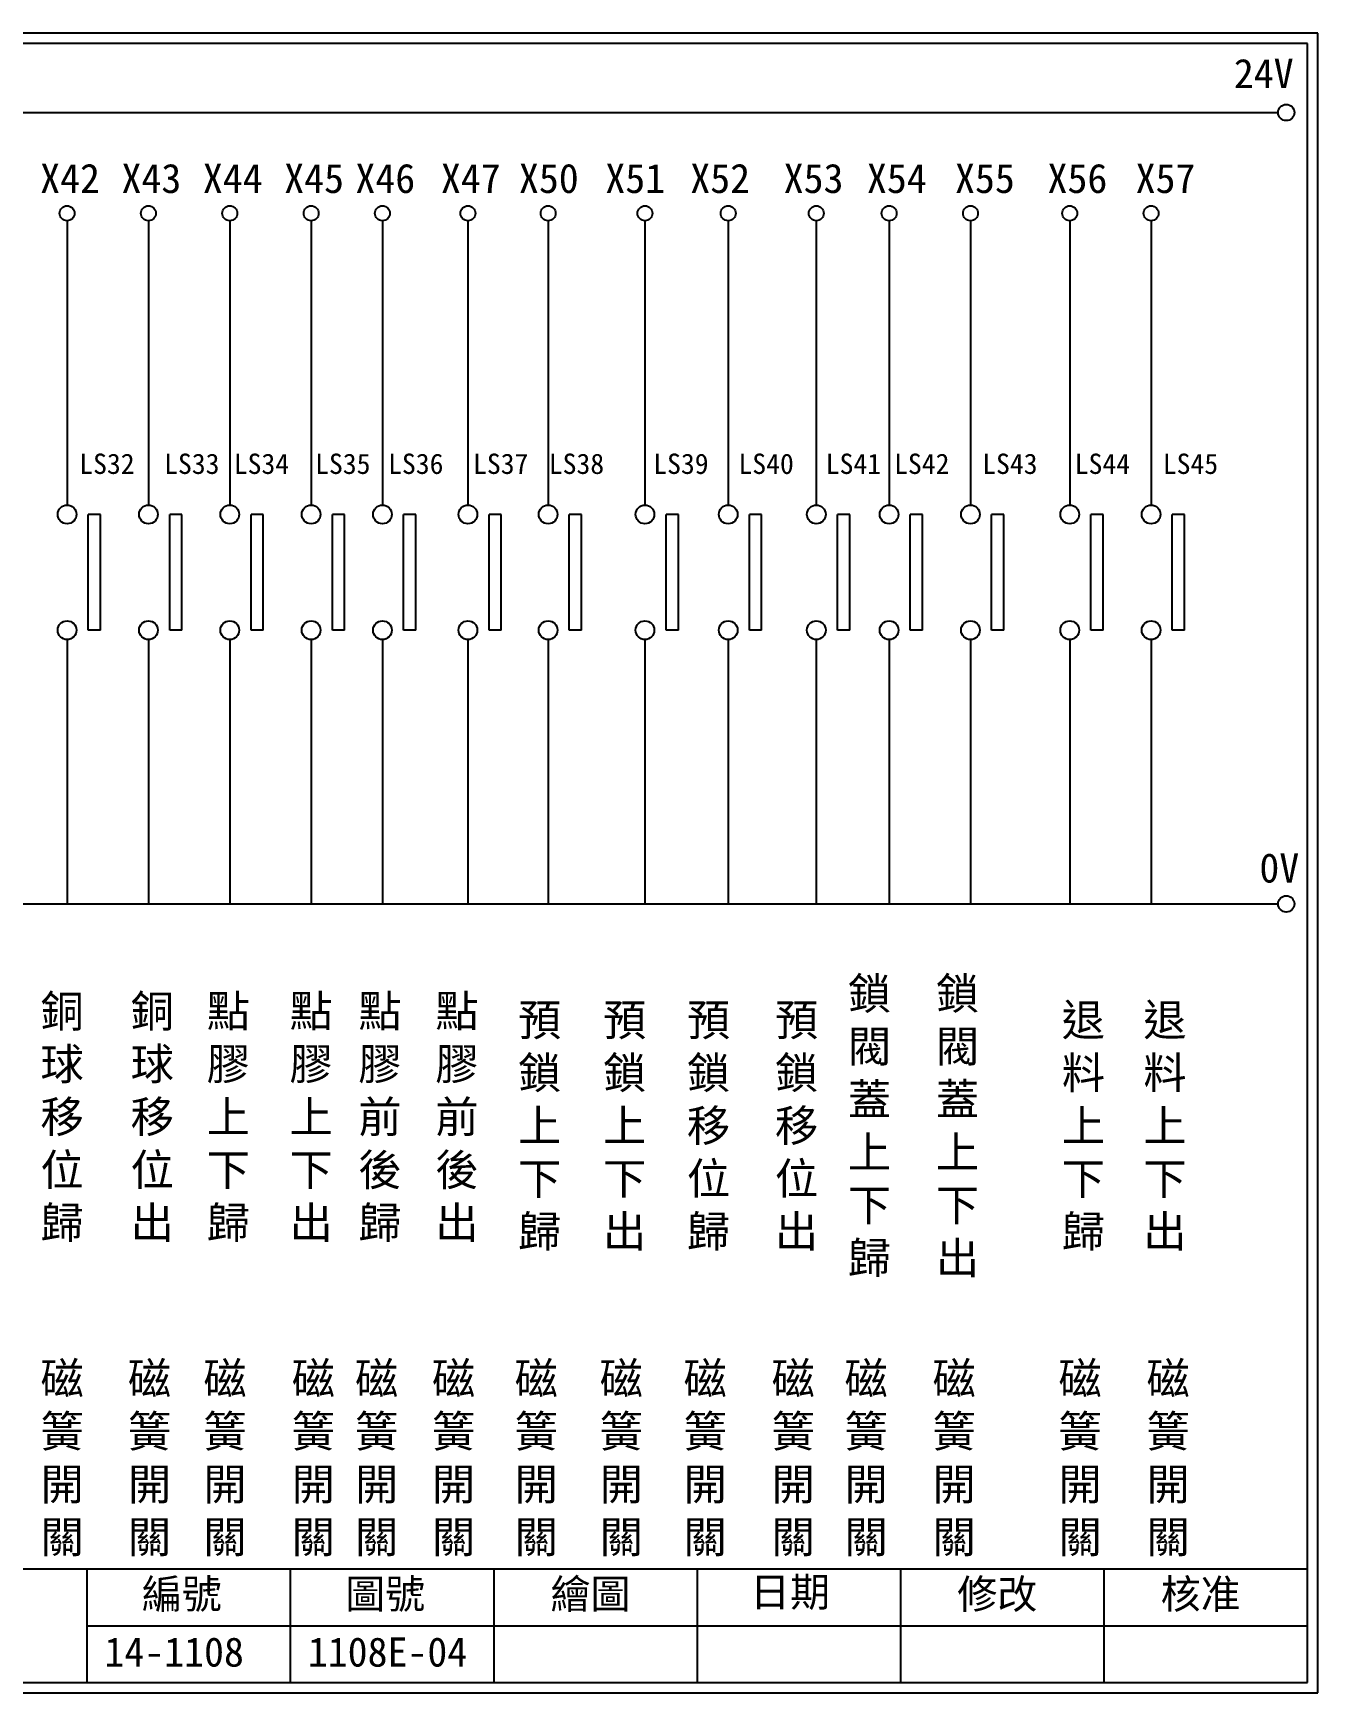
# Model space of a CAD drawing. Extents: x 325 to 612, y 3 to 207.
# Drawn here: x 454.4 to 612.3, y 3 to 207 of the extents above; entities that cross this region are included whole.
import ezdxf

# ---------------------------------------------------------------- set-up
doc = ezdxf.new("R2010")
doc.units = 0
doc.layers.get('0').update_dxf_attribs({"linetype": 'CONTINUOUS'})
doc.layers.add('圖框層', color=7, linetype='CONTINUOUS')
doc.layers.add('標尺寸層', color=3, linetype='CONTINUOUS')
doc.styles.add('CNS', font='romanc.shx', dxfattribs={"bigfont": 'chineset.shx'})
doc.styles.add('STSL', font='kaiu.ttf')

msp = doc.modelspace()

# ---------------------------------------------------------------- linework, layer by layer
for p, q in [((462.7, 147.83), (461.2, 147.83)), ((472.7, 147.83), (471.2, 147.83)), ((482.7, 147.83), (481.2, 147.83)), ((492.7, 147.83), (491.2, 147.83)), ((501.46, 147.83), (499.96, 147.83)), ((511.96, 147.83), (510.46, 147.83)), ((521.83, 147.83), (520.32, 147.83)), ((533.73, 147.83), (532.22, 147.83)), ((543.96, 147.83), (542.45, 147.83)), ((554.79, 147.83), (553.28, 147.83)), ((563.74, 147.83), (562.23, 147.83)), ((573.74, 147.83), (572.23, 147.83)), ((585.94, 147.83), (584.43, 147.83)), ((595.94, 147.83), (594.43, 147.83)), ((462.7, 133.6), (461.2, 133.6)), ((472.7, 133.6), (471.2, 133.6)), ((482.7, 133.6), (481.2, 133.6)), ((492.7, 133.6), (491.2, 133.6)), ((501.46, 133.6), (499.96, 133.6)), ((511.96, 133.6), (510.46, 133.6)), ((521.83, 133.6), (520.32, 133.6)), ((533.73, 133.6), (532.22, 133.6)), ((543.96, 133.6), (542.45, 133.6)), ((554.79, 133.6), (553.28, 133.6)), ((563.74, 133.6), (562.23, 133.6)), ((573.74, 133.6), (572.23, 133.6)), ((585.94, 133.6), (584.43, 133.6)), ((595.94, 133.6), (594.43, 133.6))]:
    msp.add_line(p, q)
for centre in [(608.44, 197.22), (608.44, 99.96)]:
    msp.add_circle(centre, 1)
at = {"layer": '圖框層', "color": 7}
for p, q in [((612.32, 206.97), (325.32, 206.97)), ((612.32, 3), (612.32, 206.97)), ((611.07, 205.72), (326.57, 205.72)), ((611.07, 4.25), (611.07, 205.72)), ((326.57, 18.25), (611.07, 18.25)), ((461.07, 4.25), (461.07, 18.25)), ((486.07, 4.25), (486.07, 18.25)), ((511.07, 4.25), (511.07, 18.25)), ((536.07, 4.25), (536.07, 18.25)), ((561.07, 4.25), (561.07, 18.25)), ((586.07, 4.25), (586.07, 18.25)), ((461.07, 11.25), (611.07, 11.25)), ((326.57, 4.25), (611.07, 4.25)), ((325.32, 3), (612.32, 3))]:
    msp.add_line(p, q, dxfattribs=at)
at = {"layer": '標尺寸層', "color": 7}
for p, q in [((329.84, 197.22), (607.44, 197.22)), ((458.59, 183.91), (458.59, 148.99)), ((468.59, 183.91), (468.59, 148.99)), ((478.59, 183.91), (478.59, 148.99)), ((488.59, 183.91), (488.59, 148.99)), ((497.35, 183.91), (497.35, 148.99)), ((507.86, 183.91), (507.86, 148.99)), ((517.72, 183.91), (517.72, 148.99)), ((529.62, 183.91), (529.62, 148.99)), ((539.85, 183.91), (539.85, 148.99)), ((550.68, 183.91), (550.68, 148.99)), ((559.63, 183.91), (559.63, 148.99)), ((569.63, 183.91), (569.63, 148.99)), ((581.83, 183.91), (581.83, 148.99)), ((591.83, 183.91), (591.83, 148.99)), ((461.2, 133.6), (461.2, 147.83)), ((462.7, 133.6), (462.7, 147.83)), ((471.2, 133.6), (471.2, 147.83)), ((472.7, 133.6), (472.7, 147.83)), ((481.2, 133.6), (481.2, 147.83)), ((482.7, 133.6), (482.7, 147.83)), ((491.2, 133.6), (491.2, 147.83)), ((492.7, 133.6), (492.7, 147.83)), ((499.96, 133.6), (499.96, 147.83)), ((501.46, 133.6), (501.46, 147.83)), ((510.46, 133.6), (510.46, 147.83)), ((511.96, 133.6), (511.96, 147.83)), ((520.32, 133.6), (520.32, 147.83)), ((521.83, 133.6), (521.83, 147.83)), ((532.22, 133.6), (532.22, 147.83)), ((533.73, 133.6), (533.73, 147.83)), ((542.45, 133.6), (542.45, 147.83)), ((543.96, 133.6), (543.96, 147.83)), ((553.28, 133.6), (553.28, 147.83)), ((554.79, 133.6), (554.79, 147.83)), ((562.23, 133.6), (562.23, 147.83)), ((563.74, 133.6), (563.74, 147.83)), ((572.23, 133.6), (572.23, 147.83)), ((573.74, 133.6), (573.74, 147.83)), ((584.43, 133.6), (584.43, 147.83)), ((585.94, 133.6), (585.94, 147.83)), ((594.43, 133.6), (594.43, 147.83)), ((595.94, 133.6), (595.94, 147.83)), ((458.59, 132.46), (458.59, 99.96)), ((458.59, 132.45), (458.59, 99.96)), ((468.59, 132.46), (468.59, 99.96)), ((468.59, 132.45), (468.59, 99.96)), ((478.59, 132.46), (478.59, 99.96)), ((478.59, 132.45), (478.59, 99.96)), ((488.59, 132.46), (488.59, 99.96)), ((488.59, 132.45), (488.59, 99.96)), ((497.35, 132.45), (497.35, 99.96)), ((507.86, 132.46), (507.86, 99.96)), ((507.86, 132.45), (507.86, 99.96)), ((517.72, 132.46), (517.72, 99.96)), ((517.72, 132.45), (517.72, 99.96)), ((529.62, 132.46), (529.62, 99.96)), ((529.62, 132.45), (529.62, 99.96)), ((539.85, 132.46), (539.85, 99.96)), ((539.85, 132.45), (539.85, 99.96)), ((550.68, 132.46), (550.68, 99.96)), ((550.68, 132.45), (550.68, 99.96)), ((559.63, 132.46), (559.63, 99.96)), ((559.63, 132.45), (559.63, 99.96)), ((569.63, 132.46), (569.63, 99.96)), ((569.63, 132.45), (569.63, 99.96)), ((581.83, 132.46), (581.83, 99.96)), ((581.83, 132.45), (581.83, 99.96)), ((591.83, 132.46), (591.83, 99.96)), ((591.83, 132.45), (591.83, 99.96)), ((330.05, 99.96), (607.44, 99.96))]:
    msp.add_line(p, q, dxfattribs=at)
for centre, radius in [((458.59, 184.83), 0.92), ((468.59, 184.83), 0.92), ((478.59, 184.83), 0.92), ((488.59, 184.83), 0.92), ((497.35, 184.83), 0.92), ((507.86, 184.83), 0.92), ((517.72, 184.83), 0.92), ((529.62, 184.83), 0.92), ((539.85, 184.83), 0.92), ((550.68, 184.83), 0.92), ((559.63, 184.83), 0.92), ((569.63, 184.83), 0.92), ((581.83, 184.83), 0.92), ((591.83, 184.83), 0.92), ((458.59, 147.83), 1.15), ((468.59, 147.83), 1.15), ((478.59, 147.83), 1.15), ((488.59, 147.83), 1.15), ((497.35, 147.83), 1.15), ((507.86, 147.83), 1.15), ((517.72, 147.83), 1.15), ((529.62, 147.83), 1.15), ((539.85, 147.83), 1.15), ((550.68, 147.83), 1.15), ((559.63, 147.83), 1.15), ((569.63, 147.83), 1.15), ((581.83, 147.83), 1.15), ((591.83, 147.83), 1.15), ((458.59, 133.6), 1.15), ((468.59, 133.6), 1.15), ((478.59, 133.6), 1.15), ((488.59, 133.6), 1.15), ((497.35, 133.6), 1.15), ((507.86, 133.6), 1.15), ((517.72, 133.6), 1.15), ((529.62, 133.6), 1.15), ((539.85, 133.6), 1.15), ((550.68, 133.6), 1.15), ((559.63, 133.6), 1.15), ((569.63, 133.6), 1.15), ((581.83, 133.6), 1.15), ((591.83, 133.6), 1.15)]:
    msp.add_circle(centre, radius, dxfattribs=at)

# ---------------------------------------------------------------- texts
at = {"layer": '圖框層', "color": 4, "style": 'STSL'}
for s, height, p in [('24V', 3.6, (602, 200.22)), ('X42', 3.6, (455.28, 187.33)), ('X43', 3.6, (465.28, 187.33)), ('X44', 3.6, (475.28, 187.33)), ('X45', 3.6, (485.28, 187.33)), ('X46', 3.6, (494.03, 187.33)), ('X47', 3.6, (504.54, 187.33)), ('X50', 3.6, (514.13, 187.33)), ('X51', 3.6, (524.75, 187.33)), ('X52', 3.6, (535.19, 187.33)), ('X53', 3.6, (546.67, 187.33)), ('X54', 3.6, (556.9, 187.33)), ('X55', 3.6, (567.73, 187.33)), ('X56', 3.6, (579.1, 187.33)), ('X57', 3.6, (589.93, 187.33)), ('LS32', 2.5, (460.09, 152.8)), ('LS33', 2.5, (470.52, 152.8)), ('LS34', 2.5, (479.08, 152.8)), ('LS35', 2.5, (489.08, 152.8)), ('LS36', 2.5, (498.05, 152.8)), ('LS37', 2.5, (508.49, 152.8)), ('LS38', 2.5, (517.8, 152.8)), ('LS39', 2.5, (530.64, 152.8)), ('LS40', 2.5, (541.11, 152.8)), ('LS41', 2.5, (551.84, 152.8)), ('LS42', 2.5, (560.24, 152.8)), ('LS43', 2.5, (571.07, 152.8)), ('LS44', 2.5, (582.44, 152.8)), ('LS45', 2.5, (593.27, 152.8)), ('0V', 3.6, (605.14, 102.58)), ('編號', 3.6, (467.78, 13.34)), ('圖號', 3.6, (492.78, 13.34)), ('繪圖', 3.6, (518.01, 13.34)), ('日期', 3.6, (542.54, 13.59)), ('修改', 3.6, (568.01, 13.34)), ('核准', 3.6, (593.01, 13.34)), ('14-1108', 3.6, (463.18, 6.22)), ('1108E-04', 3.6, (488.18, 6.22))]:
    msp.add_text(s, height=height, dxfattribs=at).set_placement(p)
at = {"layer": '標尺寸層', "color": 7, "char_height": 3.9, "width": 4.9608, "attachment_point": 5, "style": 'CNS'}
for s, insert in [('{\\fDFKai-SB|b0|i0|c136|p65;鎖閥蓋上下歸}', (557.21, 72.49)), ('{\\fDFKai-SB|b0|i0|c136|p65;鎖閥蓋上下出}', (568.03, 72.49)), ('{\\fDFKai-SB|b0|i0|c136|p65;銅球移位歸}', (457.98, 73.58)), ('{\\fDFKai-SB|b0|i0|c136|p65;銅球移位出}', (469.06, 73.58)), ('{\\fDFKai-SB|b0|i0|c136|p65;點膠上下歸}', (478.41, 73.58)), ('{\\fDFKai-SB|b0|i0|c136|p65;點膠上下出}', (488.59, 73.58)), ('{\\fDFKai-SB|b0|i0|c136|p65;點膠前後歸}', (497.05, 73.58)), ('{\\fDFKai-SB|b0|i0|c136|p65;點膠前後出}', (506.51, 73.58)), ('{\\fDFKai-SB|b0|i0|c136|p65;預鎖上下歸}', (516.67, 72.5)), ('{\\fDFKai-SB|b0|i0|c136|p65;預鎖上下出}', (527.12, 72.5)), ('{\\fDFKai-SB|b0|i0|c136|p65;預鎖移位歸}', (537.43, 72.5)), ('{\\fDFKai-SB|b0|i0|c136|p65;預鎖移位出}', (548.25, 72.5)), ('{\\fDFKai-SB|b0|i0|c136|p65;退料上下歸}', (583.51, 72.49)), ('{\\fDFKai-SB|b0|i0|c136|p65;退料上下出}', (593.53, 72.49)), ('{\\fDFKai-SB|b0|i0|c136|p65;磁簧開關}', (457.98, 31.68)), ('{\\fDFKai-SB|b0|i0|c136|p65;磁簧開關}', (468.72, 31.68)), ('{\\fDFKai-SB|b0|i0|c136|p65;磁簧開關}', (478, 31.68)), ('{\\fDFKai-SB|b0|i0|c136|p65;磁簧開關}', (488.86, 31.68)), ('{\\fDFKai-SB|b0|i0|c136|p65;磁簧開關}', (496.64, 31.68)), ('{\\fDFKai-SB|b0|i0|c136|p65;磁簧開關}', (506.1, 31.68)), ('{\\fDFKai-SB|b0|i0|c136|p65;磁簧開關}', (516.26, 31.68)), ('{\\fDFKai-SB|b0|i0|c136|p65;磁簧開關}', (526.71, 31.68)), ('{\\fDFKai-SB|b0|i0|c136|p65;磁簧開關}', (537.02, 31.68)), ('{\\fDFKai-SB|b0|i0|c136|p65;磁簧開關}', (547.84, 31.68)), ('{\\fDFKai-SB|b0|i0|c136|p65;磁簧開關}', (556.8, 31.68)), ('{\\fDFKai-SB|b0|i0|c136|p65;磁簧開關}', (567.62, 31.68)), ('{\\fDFKai-SB|b0|i0|c136|p65;磁簧開關}', (583.1, 31.68)), ('{\\fDFKai-SB|b0|i0|c136|p65;磁簧開關}', (593.92, 31.68))]:
    msp.add_mtext(s, dxfattribs=dict(at, insert=insert))

doc.saveas('drawing.dxf')
